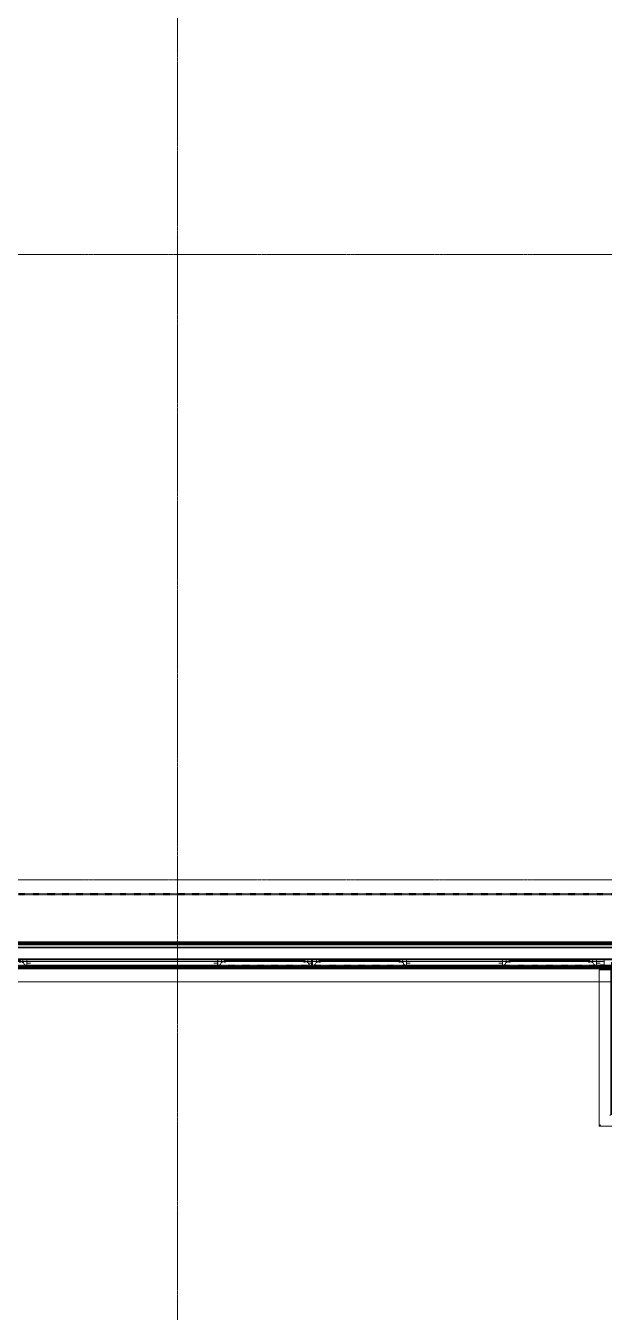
# Model space of a CAD drawing. Header units: inches. Extents: x -4235 to -464, y 9767 to 12269.
# Drawn here: x -2562 to -2328, y 11107 to 11628 of the extents above; entities that cross this region are included whole.
import ezdxf

# ---------------------------------------------------------------- set-up
doc = ezdxf.new("R2010")
doc.units = ezdxf.units.IN
doc.header["$MEASUREMENT"] = 0
doc.linetypes.add('Dash 1_16_', pattern=[0.125, 0.0625, -0.0625])
doc.linetypes.add('Grid Line 1_2_', pattern=[0.875, 0.5, -0.125, 0.125, -0.125])
for name, color, linetype, lineweight in [('A-FLOR-1', 192, 'Continuous', 9), ('A-FLOR-HRAL', 11, 'Continuous', 9), ('A-FLOR-PATT-1', 9, 'Continuous', 9), ('A-GLAZ-1', 151, 'Continuous', 9), ('A-GLAZ-2', 151, 'Continuous', 20), ('A-ROOF-1', 10, 'Dash 1_16_', 9), ('A-WALL-1', 113, 'Continuous', 9), ('C-PROP-LINE-1', 91, 'Dash 1_16_', 50), ('S-GRID-1', 1, 'Grid Line 1_2_', 9)]:
    doc.layers.add(name, color=color, linetype=linetype, lineweight=lineweight)

# ---------------------------------------------------------------- blocks, each defined once
blk = doc.blocks.new('Basic Wall _ EXT - FIBER CEMENT - LARGE - ___-2505164-BACKGROUND - ROOF PLAN')
at = {"layer": 'A-WALL-1'}
for p, q in [((-2445.74, 11249.14), (-2561.28, 11249.14)), ((-2561.28, 11249.14), (-2445.74, 11249.14)), ((-2561.28, 11249.11), (-2445.74, 11249.11)), ((-2561.28, 11249.11), (-2445.74, 11249.11)), ((-2368.94, 11249.14), (-2407.71, 11249.14)), ((-2407.71, 11249.14), (-2368.94, 11249.14)), ((-2407.71, 11249.11), (-2368.94, 11249.11)), ((-2407.71, 11249.11), (-2368.94, 11249.11)), ((-2327.73, 11249.14), (-2330.91, 11249.14)), ((-2330.91, 11249.14), (-2327.73, 11249.14)), ((-2330.91, 11249.11), (-2327.73, 11249.11)), ((-2330.91, 11249.11), (-2327.73, 11249.11)), ((-2445.74, 11247.1), (-2561.28, 11247.1)), ((-2561.28, 11247.1), (-2445.74, 11247.1)), ((-2561.28, 11247.07), (-2445.74, 11247.07)), ((-2561.28, 11247.07), (-2445.74, 11247.07)), ((-2368.94, 11247.1), (-2407.71, 11247.1)), ((-2407.71, 11247.1), (-2368.94, 11247.1)), ((-2407.71, 11247.07), (-2368.94, 11247.07)), ((-2407.71, 11247.07), (-2368.94, 11247.07)), ((-2329.4, 11247.1), (-2330.91, 11247.1)), ((-2330.91, 11247.1), (-2329.4, 11247.1)), ((-2330.91, 11247.07), (-2329.4, 11247.07)), ((-2330.91, 11247.07), (-2329.4, 11247.07))]:
    blk.add_line(p, q, dxfattribs=at)
blk = doc.blocks.new('Basic Wall _ EXT - FIBER CEMENT - LARGE - ___-2162457-BACKGROUND - ROOF PLAN')
at = {"layer": 'A-WALL-1'}
for p, q in [((-2327.73, 11249.14), (-2755.15, 11249.14)), ((-2755.15, 11249.14), (-2327.73, 11249.14)), ((-2755.15, 11249.11), (-2327.73, 11249.11)), ((-2755.15, 11249.11), (-2327.73, 11249.11)), ((-2758.02, 11246.52), (-2324.85, 11246.52)), ((-2758.02, 11246.51), (-2324.85, 11246.51)), ((-2758.02, 11246.51), (-2324.85, 11246.51)), ((-2758.02, 11246.5), (-2324.85, 11246.5)), ((-2758.02, 11246.48), (-2324.85, 11246.48)), ((-2758.02, 11246.48), (-2324.85, 11246.48)), ((-2758.02, 11246.18), (-2324.85, 11246.18))]:
    blk.add_line(p, q, dxfattribs=at)
blk = doc.blocks.new('Basic Wall _ EXT - FIBER CEMENT - SMALL - ___-2145931-BACKGROUND - ROOF PLAN')
at = {"layer": 'A-WALL-1'}
for p, q in [((-3411.03, 11257), (-2077.53, 11257)), ((-3410.92, 11256.89), (-2077.42, 11256.89)), ((-3410.8, 11256.76), (-2077.3, 11256.76)), ((-3410.73, 11256.69), (-2077.23, 11256.69)), ((-2077.02, 11256.49), (-3410.52, 11256.49)), ((-2076.87, 11256.34), (-3410.37, 11256.34)), ((-3410.36, 11256.33), (-2076.86, 11256.33)), ((-3410.33, 11256.29), (-2076.83, 11256.29)), ((-3410.3, 11256.27), (-2076.8, 11256.27)), ((-3410.3, 11256.26), (-2076.8, 11256.26)), ((-3410.29, 11256.26), (-2076.79, 11256.26)), ((-3410.23, 11256.2), (-2076.73, 11256.2)), ((-3410.22, 11256.19), (-2076.72, 11256.19)), ((-3410.17, 11256.14), (-2076.67, 11256.14)), ((-2076.32, 11255.79), (-3409.82, 11255.79)), ((-3409.82, 11255.79), (-2076.32, 11255.79)), ((-2075.45, 11254.92), (-3408.95, 11254.92)), ((-3408.95, 11254.92), (-2075.45, 11254.92)), ((-3408.75, 11254.71), (-2075.25, 11254.71)), ((-3408.75, 11254.71), (-2075.25, 11254.71)), ((-3408.67, 11254.64), (-2075.17, 11254.64)), ((-3408.67, 11254.64), (-2075.17, 11254.64)), ((-3403.85, 11249.81), (-2070.35, 11249.81)), ((-3403.84, 11249.81), (-2070.35, 11249.81)), ((-3401.42, 11247.39), (-2067.92, 11247.39)), ((-3401.42, 11247.39), (-2067.92, 11247.39)), ((-3401.34, 11247.31), (-2067.84, 11247.31)), ((-3400.96, 11246.93), (-2067.46, 11246.93)), ((-3400.89, 11246.86), (-2067.39, 11246.86)), ((-2061.44, 11240.9), (-3394.94, 11240.9)), ((-3394.94, 11240.9), (-2061.44, 11240.9)), ((-3394.86, 11240.83), (-2061.36, 11240.83)), ((-3394.86, 11240.83), (-2061.36, 11240.83))]:
    blk.add_line(p, q, dxfattribs=at)
blk = doc.blocks.new('Window-Double_Hung-Andersen-400_Series-Tilt_Wash - DOUBLE HUNG - COTTAGE - 3RD FLOOR-V68-BACKGROUND - ROOF PLAN')
at = {"layer": 'A-GLAZ-1'}
for p, q in [((-16.29, 2.5), (-15.7, 2.5)), ((-16.29, 2.12), (-15.7, 2.12)), ((-15.82, 2.5), (-15.82, 2.12)), ((-15.7, 2.62), (15.7, 2.62)), ((-15.7, 2.5), (15.7, 2.5)), ((-15.7, 2.12), (15.7, 2.12)), ((-15.7, 2), (15.7, 2)), ((16.29, 2.5), (15.7, 2.5)), ((16.29, 2.12), (15.7, 2.12)), ((15.82, 2.5), (15.82, 2.12))]:
    blk.add_line(p, q, dxfattribs=at)
at = {"layer": 'A-GLAZ-2'}
for p, q in [((-19.01, 3.44), (-20.51, 3.44)), ((19.01, 4.81), (-19.01, 4.81)), ((-19.01, 4.81), (-19.01, 4.56)), ((-19.01, 4.11), (-19.01, 3)), ((-19.01, 2.84), (-19.01, 2.72)), ((-19.01, 2.69), (-19.01, 2.01)), ((-19.01, 2.01), (-19.01, 1.69)), ((-18.2, 4.81), (-18.2, 4.56)), ((-18.2, 4.11), (-18.2, 4)), ((-18.2, 4), (-17.92, 4)), ((-17.92, 4), (-17.61, 3.19)), ((-17.61, 3.19), (-17.14, 3.19)), ((-17.42, 2.75), (-16.57, 2.75)), ((-17.42, 2.69), (-17.42, 2.01)), ((-17.42, 2.01), (-17.42, 1.69)), ((-17.14, 3.19), (-17.14, 3)), ((-17.14, 2.84), (-17.14, 2.75)), ((-15.86, 2.97), (-16.57, 2.97)), ((-16.57, 2.72), (-16.57, 2.84)), ((-16.57, 2.62), (-16.57, 2.69)), ((-15.7, 2.62), (-16.57, 2.62)), ((-16.29, 2.59), (-16.29, 2.01)), ((-15.7, 2), (-16.29, 2)), ((-15.8, 2.84), (-15.74, 2.72)), ((-15.78, 1.69), (-15.7, 2)), ((-15.73, 2.69), (-15.7, 2.62)), ((15.73, 2.69), (15.7, 2.62)), ((15.7, 2.62), (16.57, 2.62)), ((15.7, 2), (16.29, 2)), ((15.76, 1.76), (15.7, 2)), ((15.8, 2.84), (15.74, 2.72)), ((15.78, 1.69), (15.76, 1.75)), ((15.86, 2.97), (16.57, 2.97)), ((16.29, 2.62), (16.29, 2.01)), ((16.57, 2.72), (16.57, 2.84)), ((17.42, 2.75), (16.57, 2.75)), ((16.57, 2.62), (16.57, 2.69)), ((17.14, 3.19), (17.14, 3)), ((17.61, 3.19), (17.14, 3.19)), ((17.14, 2.84), (17.14, 2.75)), ((17.42, 2.69), (17.42, 2.01)), ((17.42, 2.01), (17.42, 1.78)), ((17.42, 1.77), (17.42, 1.69)), ((17.92, 4), (17.61, 3.19)), ((18.2, 4), (17.92, 4)), ((18.2, 4.81), (18.2, 4.56)), ((18.2, 4.11), (18.2, 4)), ((19.01, 4.56), (19.01, 4.81)), ((19.01, 3), (19.01, 4.11)), ((19.01, 3.44), (20.51, 3.44)), ((19.01, 2.72), (19.01, 2.84)), ((19.01, 2.01), (19.01, 2.69)), ((19.01, 1.8), (19.01, 2.01)), ((19.01, 1.69), (19.01, 1.79))]:
    blk.add_line(p, q, dxfattribs=at)
blk = doc.blocks.new('Window-Double_Hung-Andersen-400_Series-Tilt_Wash - DOUBLE HUNG - COTTAGE - 3RD FLOOR-V131-BACKGROUND - ROOF PLAN')
at = {"layer": 'A-GLAZ-1'}
for p, q in [((-16.29, 2.5), (-15.7, 2.5)), ((-16.29, 2.12), (-15.7, 2.12)), ((-15.82, 2.5), (-15.82, 2.12)), ((-15.7, 2.62), (15.7, 2.62)), ((-15.7, 2.5), (15.7, 2.5)), ((-15.7, 2.12), (15.7, 2.12)), ((-15.7, 2), (15.7, 2)), ((16.29, 2.5), (15.7, 2.5)), ((16.29, 2.12), (15.7, 2.12)), ((15.82, 2.5), (15.82, 2.12))]:
    blk.add_line(p, q, dxfattribs=at)
at = {"layer": 'A-GLAZ-2'}
for p, q in [((-19.01, 3.44), (-20.51, 3.44)), ((19.01, 4.81), (-19.01, 4.81)), ((-19.01, 4.81), (-19.01, 4.56)), ((-19.01, 4.28), (-19.01, 4.24)), ((-19.01, 4.22), (-19.01, 4.17)), ((-19.01, 4.11), (-19.01, 3)), ((-19.01, 2.84), (-19.01, 2.72)), ((-19.01, 2.69), (-19.01, 2.01)), ((-19.01, 2.01), (-19.01, 1.69)), ((-18.2, 4.81), (-18.2, 4.56)), ((-18.2, 4.28), (-18.2, 4.24)), ((-18.2, 4.22), (-18.2, 4.17)), ((-18.2, 4.11), (-18.2, 4)), ((-18.2, 4), (-17.92, 4)), ((-17.92, 4), (-17.61, 3.19)), ((-17.61, 3.19), (-17.14, 3.19)), ((-17.42, 2.75), (-16.57, 2.75)), ((-17.42, 2.69), (-17.42, 2.01)), ((-17.42, 2.01), (-17.42, 1.69)), ((-17.14, 3.19), (-17.14, 3)), ((-17.14, 2.84), (-17.14, 2.75)), ((-15.86, 2.97), (-16.57, 2.97)), ((-16.57, 2.72), (-16.57, 2.84)), ((-16.57, 2.62), (-16.57, 2.69)), ((-15.7, 2.62), (-16.57, 2.62)), ((-16.29, 2.62), (-16.29, 2.01)), ((-15.7, 2), (-16.29, 2)), ((-15.8, 2.84), (-15.74, 2.72)), ((-15.78, 1.69), (-15.7, 2)), ((-15.73, 2.69), (-15.7, 2.62)), ((15.73, 2.69), (15.7, 2.62)), ((15.7, 2.62), (16.57, 2.62)), ((15.7, 2), (16.29, 2)), ((15.78, 1.69), (15.7, 2)), ((15.8, 2.84), (15.74, 2.72)), ((15.86, 2.97), (16.57, 2.97)), ((16.29, 2.62), (16.29, 2.01)), ((16.57, 2.72), (16.57, 2.84)), ((17.42, 2.75), (16.57, 2.75)), ((16.57, 2.62), (16.57, 2.69)), ((17.14, 3.19), (17.14, 3)), ((17.61, 3.19), (17.14, 3.19)), ((17.14, 2.84), (17.14, 2.75)), ((17.42, 2.69), (17.42, 2.01)), ((17.42, 2.01), (17.42, 1.69)), ((17.92, 4), (17.61, 3.19)), ((18.2, 4), (17.92, 4)), ((18.2, 4.81), (18.2, 4.56)), ((18.2, 4.34), (18.2, 4.3)), ((18.2, 4.28), (18.2, 4.24)), ((18.2, 4.11), (18.2, 4)), ((19.01, 4.56), (19.01, 4.81)), ((19.01, 4.3), (19.01, 4.34)), ((19.01, 4.24), (19.01, 4.28)), ((19.01, 3), (19.01, 4.11)), ((19.01, 3.44), (20.51, 3.44)), ((19.01, 2.72), (19.01, 2.84)), ((19.01, 2.01), (19.01, 2.69)), ((19.01, 1.69), (19.01, 2.01))]:
    blk.add_line(p, q, dxfattribs=at)
blk = doc.blocks.new('Window-Double_Hung-Andersen-400_Series-Tilt_Wash - DOUBLE HUNG - REVERSE COTTAGE - 2ND FLOOR-V132-BACKGROUND - ROOF PLAN')
at = {"layer": 'A-GLAZ-1'}
for p, q in [((-16.29, -2.13), (-15.7, -2.13)), ((-16.29, -2.5), (-15.7, -2.5)), ((-15.82, -2.5), (-15.82, -2.13)), ((-15.7, -2), (15.7, -2)), ((-15.7, -2.13), (15.7, -2.13)), ((-15.7, -2.5), (15.7, -2.5)), ((-15.7, -2.63), (15.7, -2.63)), ((16.29, -2.13), (15.7, -2.13)), ((16.29, -2.5), (15.7, -2.5)), ((15.82, -2.5), (15.82, -2.13))]:
    blk.add_line(p, q, dxfattribs=at)
at = {"layer": 'A-GLAZ-2'}
for p, q in [((-19.01, -3.44), (-20.51, -3.44)), ((-19.01, -2.01), (-19.01, -1.69)), ((-19.01, -2.69), (-19.01, -2.01)), ((-19.01, -2.84), (-19.01, -2.72)), ((-19.01, -4.11), (-19.01, -3)), ((-19.01, -4.76), (-19.01, -4.56)), ((-19.01, -4.81), (-19.01, -4.76)), ((19.01, -4.81), (-19.01, -4.81)), ((-18.2, -4), (-17.92, -4)), ((-18.2, -4.11), (-18.2, -4)), ((-18.2, -4.76), (-18.2, -4.56)), ((-18.2, -4.81), (-18.2, -4.76)), ((-17.92, -4), (-17.61, -3.19)), ((-17.61, -3.19), (-17.14, -3.19)), ((-17.42, -2.01), (-17.42, -1.69)), ((-17.42, -2.69), (-17.42, -2.01)), ((-17.42, -2.75), (-16.57, -2.75)), ((-17.14, -2.84), (-17.14, -2.75)), ((-17.14, -3.19), (-17.14, -3)), ((-16.57, -2.63), (-16.57, -2.69)), ((-15.7, -2.63), (-16.57, -2.63)), ((-16.57, -2.72), (-16.57, -2.84)), ((-15.86, -2.97), (-16.57, -2.97)), ((-15.7, -2), (-16.29, -2)), ((-16.29, -2.63), (-16.29, -2.01)), ((-15.8, -2.84), (-15.74, -2.72)), ((-15.78, -1.69), (-15.7, -2)), ((-15.73, -2.69), (-15.7, -2.63)), ((15.78, -1.69), (15.7, -2)), ((15.7, -2), (16.29, -2)), ((15.73, -2.69), (15.7, -2.63)), ((15.7, -2.63), (16.57, -2.63)), ((15.8, -2.84), (15.74, -2.72)), ((15.86, -2.97), (16.57, -2.97)), ((16.29, -2.63), (16.29, -2.01)), ((16.57, -2.63), (16.57, -2.69)), ((16.57, -2.72), (16.57, -2.84)), ((17.42, -2.75), (16.57, -2.75)), ((17.14, -2.84), (17.14, -2.75)), ((17.14, -3.19), (17.14, -3)), ((17.61, -3.19), (17.14, -3.19)), ((17.42, -2.01), (17.42, -1.69)), ((17.42, -2.69), (17.42, -2.01)), ((17.92, -4), (17.61, -3.19)), ((18.2, -4), (17.92, -4)), ((18.2, -4.11), (18.2, -4)), ((18.2, -4.34), (18.2, -4.3)), ((18.2, -4.76), (18.2, -4.56)), ((18.2, -4.81), (18.2, -4.76)), ((19.01, -1.69), (19.01, -2.01)), ((19.01, -2.01), (19.01, -2.69)), ((19.01, -2.72), (19.01, -2.84)), ((19.01, -3), (19.01, -4.11)), ((19.01, -3.44), (19.39, -3.44)), ((19.01, -4.24), (19.01, -4.28)), ((19.01, -4.3), (19.01, -4.34)), ((19.01, -4.56), (19.01, -4.76)), ((19.01, -4.76), (19.01, -4.81))]:
    blk.add_line(p, q, dxfattribs=at)
blk = doc.blocks.new('Window-Double_Hung-Andersen-400_Series-Tilt_Wash - DOUBLE HUNG - COTTAGE - 3RD FLOOR-V139-BACKGROUND - ROOF PLAN')
at = {"layer": 'A-GLAZ-1'}
for p, q in [((-16.29, -2.13), (-15.7, -2.13)), ((-16.29, -2.5), (-15.7, -2.5)), ((-15.82, -2.5), (-15.82, -2.13)), ((-15.7, -2), (15.7, -2)), ((-15.7, -2.13), (15.7, -2.13)), ((-15.7, -2.5), (15.7, -2.5)), ((-15.7, -2.63), (15.7, -2.63)), ((16.29, -2.13), (15.7, -2.13)), ((16.29, -2.5), (15.7, -2.5)), ((15.82, -2.5), (15.82, -2.13))]:
    blk.add_line(p, q, dxfattribs=at)
at = {"layer": 'A-GLAZ-2'}
for p, q in [((-19.01, -3.44), (-20.51, -3.44)), ((-19.01, -2.01), (-19.01, -1.69)), ((-19.01, -2.69), (-19.01, -2.01)), ((-19.01, -2.84), (-19.01, -2.72)), ((-19.01, -2.9), (-19.01, -2.85)), ((-19.01, -4.11), (-19.01, -3)), ((-19.01, -4.22), (-19.01, -4.17)), ((-19.01, -4.28), (-19.01, -4.23)), ((-19.01, -4.4), (-19.01, -4.36)), ((-19.01, -4.81), (-19.01, -4.56)), ((19.01, -4.81), (-19.01, -4.81)), ((-18.2, -4), (-17.92, -4)), ((-18.2, -4.11), (-18.2, -4)), ((-18.2, -4.22), (-18.2, -4.17)), ((-18.2, -4.28), (-18.2, -4.23)), ((-18.2, -4.4), (-18.2, -4.36)), ((-18.2, -4.81), (-18.2, -4.56)), ((-17.92, -4), (-17.61, -3.19)), ((-17.61, -3.19), (-17.14, -3.19)), ((-17.42, -2.01), (-17.42, -1.69)), ((-17.42, -2.69), (-17.42, -2.01)), ((-17.42, -2.75), (-16.57, -2.75)), ((-17.14, -2.84), (-17.14, -2.75)), ((-17.14, -2.9), (-17.14, -2.85)), ((-17.14, -3.19), (-17.14, -3)), ((-16.57, -2.63), (-16.57, -2.69)), ((-15.7, -2.63), (-16.57, -2.63)), ((-16.57, -2.72), (-16.57, -2.84)), ((-16.57, -2.85), (-16.57, -2.9)), ((-15.86, -2.97), (-16.57, -2.97)), ((-15.7, -2), (-16.29, -2)), ((-16.29, -2.63), (-16.29, -2.01)), ((-15.82, -2.9), (-15.8, -2.85)), ((-15.8, -2.84), (-15.74, -2.72)), ((-15.78, -1.69), (-15.7, -2)), ((-15.73, -2.69), (-15.7, -2.63)), ((15.78, -1.69), (15.7, -2)), ((15.7, -2), (16.29, -2)), ((15.73, -2.69), (15.7, -2.63)), ((15.7, -2.63), (16.57, -2.63)), ((15.8, -2.84), (15.74, -2.72)), ((15.82, -2.9), (15.8, -2.85)), ((15.85, -2.95), (15.83, -2.91)), ((15.86, -2.97), (16.57, -2.97)), ((16.29, -2.63), (16.29, -2.01)), ((16.57, -2.63), (16.57, -2.69)), ((16.57, -2.72), (16.57, -2.84)), ((17.42, -2.75), (16.57, -2.75)), ((16.57, -2.85), (16.57, -2.9)), ((16.57, -2.91), (16.57, -2.95)), ((17.14, -2.84), (17.14, -2.75)), ((17.14, -2.9), (17.14, -2.85)), ((17.14, -2.95), (17.14, -2.91)), ((17.14, -3.19), (17.14, -3)), ((17.61, -3.19), (17.14, -3.19)), ((17.42, -2.01), (17.42, -1.69)), ((17.42, -2.69), (17.42, -2.01)), ((17.92, -4), (17.61, -3.19)), ((18.2, -4), (17.92, -4)), ((18.2, -4.11), (18.2, -4)), ((18.2, -4.22), (18.2, -4.17)), ((18.2, -4.28), (18.2, -4.23)), ((18.2, -4.4), (18.2, -4.36)), ((18.2, -4.81), (18.2, -4.56)), ((19.01, -1.69), (19.01, -2.01)), ((19.01, -2.01), (19.01, -2.69)), ((19.01, -2.72), (19.01, -2.84)), ((19.01, -2.85), (19.01, -2.9)), ((19.01, -2.91), (19.01, -2.95)), ((19.01, -3), (19.01, -4.11)), ((19.01, -3.44), (20.51, -3.44)), ((19.01, -4.17), (19.01, -4.22)), ((19.01, -4.23), (19.01, -4.28)), ((19.01, -4.36), (19.01, -4.4)), ((19.01, -4.56), (19.01, -4.81))]:
    blk.add_line(p, q, dxfattribs=at)
blk = doc.blocks.new('Railing - Baluster_01-V163-BACKGROUND - ROOF PLAN')
at = {"layer": 'A-FLOR-HRAL'}
for p, q in [((-0.59, 1.18), (0.59, 1.18)), ((-0.59, 0.59), (-0.59, 1)), ((0.59, 1), (0.59, 0.59))]:
    blk.add_line(p, q, dxfattribs=at)
blk = doc.blocks.new('Railing - Railing-2700298-BACKGROUND - ROOF PLAN')
at = {"layer": 'A-FLOR-HRAL'}
for p, q in [((-2329.76, 11245.78), (-2329.76, 11240.9)), ((-2329.76, 11245.78), (-2329.29, 11245.78)), ((-2329.29, 11245.78), (-2325.51, 11245.78)), ((-2325.51, 11245.78), (-2325.04, 11245.78)), ((-2325.04, 11240.9), (-2325.04, 11245.78)), ((-2220.44, 11245.78), (-2220.44, 11240.9)), ((-2220.44, 11245.78), (-2219.96, 11245.78)), ((-2219.96, 11245.78), (-2216.18, 11245.78)), ((-2216.18, 11245.78), (-2215.71, 11245.78)), ((-2215.71, 11240.9), (-2215.71, 11245.78)), ((-2329.76, 11240.9), (-2329.76, 11240.83)), ((-2329.76, 11240.83), (-2329.76, 11182.53)), ((-2325.04, 11240.83), (-2325.04, 11240.9)), ((-2325.04, 11187.25), (-2325.04, 11240.83)), ((-2220.44, 11240.9), (-2220.44, 11240.83)), ((-2220.44, 11240.83), (-2220.44, 11187.25)), ((-2215.71, 11240.83), (-2215.71, 11240.9)), ((-2215.71, 11182.53), (-2215.71, 11240.83)), ((-2220.44, 11187.25), (-2325.04, 11187.25)), ((-2329.76, 11182.53), (-2215.71, 11182.53))]:
    blk.add_line(p, q, dxfattribs=at)
for points, knots in [([(-2325.51, 11186.78), (-2325.47, 11186.82), (-2325.41, 11186.88), (-2325.33, 11186.96), (-2325.28, 11187.01), (-2325.25, 11187.04), (-2325.21, 11187.08), (-2325.18, 11187.11), (-2325.15, 11187.13), (-2325.13, 11187.16), (-2325.1, 11187.19), (-2325.07, 11187.22), (-2325.04, 11187.24), (-2325.04, 11187.25), (-2325.04, 11187.25)], [0, 0, 0, 0, 0.166667, 0.25, 0.333333, 0.375, 0.416667, 0.5, 0.541667, 0.583333, 0.666667, 0.75, 0.833333, 1, 1, 1, 1]), ([(-2219.96, 11186.78), (-2220.01, 11186.82), (-2220.07, 11186.88), (-2220.14, 11186.96), (-2220.19, 11187.01), (-2220.23, 11187.04), (-2220.26, 11187.08), (-2220.29, 11187.11), (-2220.32, 11187.13), (-2220.34, 11187.16), (-2220.37, 11187.19), (-2220.4, 11187.22), (-2220.43, 11187.24), (-2220.44, 11187.25), (-2220.44, 11187.25)], [0, 0, 0, 0, 0.166667, 0.25, 0.333333, 0.375, 0.416667, 0.5, 0.541667, 0.583333, 0.666667, 0.75, 0.833333, 1, 1, 1, 1]), ([(-2329.76, 11182.53), (-2329.76, 11182.53), (-2329.75, 11182.54), (-2329.73, 11182.56), (-2329.7, 11182.59), (-2329.67, 11182.62), (-2329.64, 11182.64), (-2329.62, 11182.67), (-2329.58, 11182.71), (-2329.53, 11182.75), (-2329.5, 11182.79), (-2329.46, 11182.83), (-2329.39, 11182.9), (-2329.33, 11182.96), (-2329.29, 11183)], [0, 0, 0, 0, 0.166667, 0.25, 0.333333, 0.416667, 0.458333, 0.5, 0.583333, 0.666667, 0.708333, 0.75, 0.833333, 1, 1, 1, 1]), ([(-2215.71, 11182.53), (-2215.71, 11182.53), (-2215.72, 11182.54), (-2215.75, 11182.56), (-2215.77, 11182.59), (-2215.8, 11182.62), (-2215.83, 11182.64), (-2215.86, 11182.67), (-2215.9, 11182.71), (-2215.94, 11182.75), (-2215.97, 11182.79), (-2216.01, 11182.83), (-2216.08, 11182.9), (-2216.14, 11182.96), (-2216.18, 11183)], [0, 0, 0, 0, 0.166667, 0.25, 0.333333, 0.416667, 0.458333, 0.5, 0.583333, 0.666667, 0.708333, 0.75, 0.833333, 1, 1, 1, 1])]:
    blk.add_open_spline(points, degree=3, knots=knots, dxfattribs=at)
blk.add_blockref('Railing - Baluster_01-V163-BACKGROUND - ROOF PLAN', (-2327.4, 11245.19))
blk = doc.blocks.new('Walls 95 - Walls 1-2573264-BACKGROUND - ROOF PLAN')
at = {"layer": 'A-WALL-1'}
for p, q in [((-2327.73, 11250.08), (-2327.73, 11249.81)), ((-2327.73, 11250.08), (-2321.23, 11250.08)), ((-2321.23, 11250.08), (-2327.73, 11250.08)), ((-2327.73, 11249.81), (-2327.73, 11248.99)), ((-2327.73, 11248.98), (-2327.73, 11248.93)), ((-2321.23, 11249.81), (-2321.23, 11250.08)), ((-2321.23, 11248.99), (-2321.23, 11249.81)), ((-2321.23, 11248.93), (-2321.23, 11248.98)), ((-2327.73, 11248.92), (-2327.73, 11248.87)), ((-2327.73, 11248.82), (-2327.73, 11247.72)), ((-2327.73, 11247.66), (-2327.73, 11247.61)), ((-2327.73, 11247.6), (-2327.73, 11247.54)), ((-2327.73, 11247.53), (-2327.73, 11247.48)), ((-2327.73, 11247.47), (-2327.73, 11247.42)), ((-2327.73, 11247.27), (-2327.73, 11247.15)), ((-2327.73, 11247.15), (-2327.29, 11247.15)), ((-2321.23, 11247.15), (-2327.73, 11247.15)), ((-2327.29, 11247.15), (-2326.78, 11247.15)), ((-2326.78, 11247.15), (-2326.1, 11247.15)), ((-2326.1, 11247.15), (-2324.86, 11247.15)), ((-2324.85, 11248.46), (-2324.85, 11247.72)), ((-2324.85, 11247.66), (-2324.85, 11247.61)), ((-2324.85, 11247.6), (-2324.85, 11247.54)), ((-2324.85, 11247.53), (-2324.85, 11247.48)), ((-2324.85, 11247.47), (-2324.85, 11247.42)), ((-2324.85, 11247.27), (-2324.85, 11247.15)), ((-2324.85, 11247.15), (-2324.85, 11246.86)), ((-2324.85, 11246.86), (-2324.85, 11240.9)), ((-2324.8, 11247.15), (-2324.75, 11247.15)), ((-2324.74, 11247.15), (-2324.67, 11247.15)), ((-2324.67, 11247.15), (-2324.58, 11247.15)), ((-2324.57, 11247.15), (-2324.48, 11247.15)), ((-2324.48, 11247.15), (-2324.38, 11247.15)), ((-2324.38, 11247.15), (-2324.29, 11247.15)), ((-2324.29, 11247.15), (-2324.21, 11247.15)), ((-2324.21, 11247.15), (-2324.15, 11247.15)), ((-2324.1, 11247.72), (-2324.1, 11248.46)), ((-2324.1, 11247.61), (-2324.1, 11247.66)), ((-2324.1, 11247.54), (-2324.1, 11247.6)), ((-2324.1, 11247.48), (-2324.1, 11247.53)), ((-2324.1, 11247.42), (-2324.1, 11247.47)), ((-2324.1, 11247.15), (-2324.1, 11247.27)), ((-2324.1, 11246.86), (-2324.1, 11247.15)), ((-2324.1, 11247.15), (-2323.64, 11247.15)), ((-2324.1, 11240.9), (-2324.1, 11246.86)), ((-2323.64, 11247.15), (-2322.85, 11247.15)), ((-2322.85, 11247.15), (-2321.34, 11247.15)), ((-2321.34, 11247.15), (-2321.23, 11247.15)), ((-2321.23, 11248.87), (-2321.23, 11248.92)), ((-2321.23, 11247.72), (-2321.23, 11248.82)), ((-2321.23, 11247.61), (-2321.23, 11247.66)), ((-2321.23, 11247.54), (-2321.23, 11247.6)), ((-2321.23, 11247.48), (-2321.23, 11247.53)), ((-2321.23, 11247.42), (-2321.23, 11247.47)), ((-2321.23, 11247.15), (-2321.23, 11247.27)), ((-2324.85, 11240.9), (-2324.85, 11240.83)), ((-2324.85, 11240.83), (-2324.85, 11187.25)), ((-2324.1, 11240.83), (-2324.1, 11240.9)), ((-2324.1, 11187.25), (-2324.1, 11240.83))]:
    blk.add_line(p, q, dxfattribs=at)
for start_param, end_param in [(2.879793, 3.141593), (3.141593, 3.403392), (2.356194, 2.879793), (3.403392, 3.58447), (3.665191, 3.926991), (1.832596, 2.356194), (3.926991, 4.18879), (4.18879, 4.45059), (1.308997, 1.832596), (4.45059, 4.712389), (4.712389, 4.974188), (1.047198, 1.308997), (4.974188, 5.235988), (0.785398, 1.047198), (5.235988, 5.497787), (0.523599, 0.785398), (5.497787, 5.759587), (0.261799, 0.523599), (5.759587, 6.021386), (0, 0.261799), (6.021386, 6.283185)]:
    blk.add_ellipse((-2324.48, 11248.46), major_axis=(0.375, 0), ratio=0.86769, start_param=start_param, end_param=end_param, dxfattribs=at)
blk = doc.blocks.new('Family - ___-2835860-BACKGROUND - ROOF PLAN')
at = {"layer": 'C-PROP-LINE-1'}
blk.add_line((-2067.92, 11247.39), (-3401.42, 11247.39), dxfattribs=at)
blk = doc.blocks.new('Family - ___-2835903-BACKGROUND - ROOF PLAN')
at = {"layer": 'C-PROP-LINE-1'}
blk.add_line((-2096.82, 11276.29), (-3400.92, 11276.29), dxfattribs=at)
blk = doc.blocks.new('Family - ___-2835932-BACKGROUND - ROOF PLAN')
at = {"layer": 'C-PROP-LINE-1'}
blk.add_line((-2067.92, 11247.39), (-3401.42, 11247.39), dxfattribs=at)

msp = doc.modelspace()

# ---------------------------------------------------------------- hatches: boundary and pattern name
at = {"layer": 'A-FLOR-PATT-1'}
h = msp.add_hatch(dxfattribs=at)
h.set_pattern_fill('FP_39', color=256, style=0, pattern_type=2)
h.set_pattern_definition([(90, (-1554.201, 12289.889), (-4, 2e-16), []), (180, (-1554.201, 12289.889), (-8, -8), [4, -28]), (180, (-1558.201, 12305.889), (-8, -8), [4, -28])])
h.paths.add_polyline_path([(-2324.85, 11187.25), (-2220.44, 11187.25), (-2220.42, 11245.78), (-2216.07, 11245.78), (-2216.07, 11247.01), (-2253.74, 11247.01), (-2253.74, 11247.78), (-2329.4, 11247.78), (-2329.4, 11245.78), (-2327.99, 11245.78), (-2327.99, 11246.37), (-2326.81, 11246.33), (-2326.81, 11245.78), (-2325.04, 11245.78), (-2325, 11187.25)], flags=0)

# ---------------------------------------------------------------- linework, layer by layer
at = {"layer": 'A-FLOR-1'}
for p, q in [((-2327.64, 11247.78), (-2329.4, 11247.78)), ((-2329.4, 11247.78), (-2329.4, 11247.72)), ((-2329.4, 11247.66), (-2329.4, 11247.61)), ((-2329.4, 11247.59), (-2329.4, 11247.54)), ((-2329.4, 11247.47), (-2329.4, 11247.42)), ((-2329.4, 11247.27), (-2329.4, 11246.52)), ((-2329.4, 11246.48), (-2329.4, 11246.35)), ((-2329.4, 11246.19), (-2329.4, 11245.78))]:
    msp.add_line(p, q, dxfattribs=at)
at = {"layer": 'A-ROOF-1'}
msp.add_line((-2076.17, 11250.14), (-3404.17, 11250.14), dxfattribs=at)
at = {"layer": 'A-WALL-1'}
for p, q in [((-3410.3, 11256.26), (-2076.8, 11256.26)), ((-3404.17, 11250.14), (-2070.68, 11250.14)), ((-2561.31, 11249.14), (-2561.31, 11250.14)), ((-2561.31, 11248.99), (-2561.31, 11249.11)), ((-2484.14, 11250.14), (-2484.14, 11249.14)), ((-2484.14, 11249.11), (-2484.14, 11248.99)), ((-2446.11, 11249.14), (-2446.11, 11250.14)), ((-2446.11, 11248.99), (-2446.11, 11249.11)), ((-2445.74, 11250.14), (-2445.74, 11249.14)), ((-2445.74, 11249.11), (-2445.74, 11248.99)), ((-2407.71, 11249.14), (-2407.71, 11250.14)), ((-2407.71, 11248.99), (-2407.71, 11249.11)), ((-2368.94, 11250.14), (-2368.94, 11249.14)), ((-2368.94, 11249.11), (-2368.94, 11248.99)), ((-2368.94, 11248.97), (-2368.94, 11248.93)), ((-2330.91, 11249.14), (-2330.91, 11250.14)), ((-2330.91, 11248.99), (-2330.91, 11249.11)), ((-2330.91, 11248.93), (-2330.91, 11248.98)), ((-3401.42, 11247.39), (-2067.92, 11247.39)), ((-2327.63, 11247.39), (-2755.15, 11247.39)), ((-2561.31, 11247.72), (-2561.31, 11248.82)), ((-2561.28, 11247.64), (-2484.14, 11247.64)), ((-2484.14, 11248.82), (-2484.14, 11247.72)), ((-2446.11, 11247.72), (-2446.11, 11248.82)), ((-2446.11, 11247.64), (-2445.74, 11247.64)), ((-2446.11, 11247.55), (-2446.11, 11247.59)), ((-2446.11, 11247.48), (-2446.11, 11247.53)), ((-2445.74, 11248.82), (-2445.74, 11247.72)), ((-2445.74, 11247.59), (-2445.74, 11247.55)), ((-2445.74, 11247.53), (-2445.74, 11247.48)), ((-2407.71, 11247.72), (-2407.71, 11248.82)), ((-2407.71, 11247.61), (-2407.71, 11247.65)), ((-2407.71, 11247.64), (-2368.94, 11247.64)), ((-2407.71, 11247.54), (-2407.71, 11247.59)), ((-2368.94, 11248.82), (-2368.94, 11247.72)), ((-2368.94, 11247.65), (-2368.94, 11247.61)), ((-2368.94, 11247.59), (-2368.94, 11247.54)), ((-2368.94, 11247.47), (-2368.94, 11247.42)), ((-2330.91, 11248.87), (-2330.91, 11248.92)), ((-2330.91, 11247.72), (-2330.91, 11248.82)), ((-2330.91, 11247.61), (-2330.91, 11247.66)), ((-2330.91, 11247.64), (-2329.4, 11247.64)), ((-2330.91, 11247.54), (-2330.91, 11247.59)), ((-2330.91, 11247.42), (-2330.91, 11247.47))]:
    msp.add_line(p, q, dxfattribs=at)
at = {"layer": 'S-GRID-1'}
for p, q in [((-2500.32, 9836.18), (-2500.32, 12199.22)), ((-464.45, 11535.19), (-4185.7, 11535.19)), ((-464.45, 11282.19), (-4185.7, 11282.19))]:
    msp.add_line(p, q, dxfattribs=at)

# ---------------------------------------------------------------- block references
at = {"layer": 'A-FLOR-HRAL'}
msp.add_blockref('Railing - Railing-2700298-BACKGROUND - ROOF PLAN', (0, 0), dxfattribs=at)
at = {"layer": 'A-GLAZ-1', "rotation": 180}
for name, p in [('Window-Double_Hung-Andersen-400_Series-Tilt_Wash - DOUBLE HUNG - COTTAGE - 3RD FLOOR-V68-BACKGROUND - ROOF PLAN', (-2580.32, 11251.83)), ('Window-Double_Hung-Andersen-400_Series-Tilt_Wash - DOUBLE HUNG - COTTAGE - 3RD FLOOR-V131-BACKGROUND - ROOF PLAN', (-2426.72, 11251.83))]:
    msp.add_blockref(name, p, dxfattribs=at)
at = {"layer": 'A-GLAZ-1'}
for name, p in [('Window-Double_Hung-Andersen-400_Series-Tilt_Wash - DOUBLE HUNG - REVERSE COTTAGE - 2ND FLOOR-V132-BACKGROUND - ROOF PLAN', (-2465.12, 11251.83)), ('Window-Double_Hung-Andersen-400_Series-Tilt_Wash - DOUBLE HUNG - COTTAGE - 3RD FLOOR-V139-BACKGROUND - ROOF PLAN', (-2349.92, 11251.83))]:
    msp.add_blockref(name, p, dxfattribs=at)
at = {"layer": 'A-WALL-1'}
for name in ['Basic Wall _ EXT - FIBER CEMENT - SMALL - ___-2145931-BACKGROUND - ROOF PLAN', 'Basic Wall _ EXT - FIBER CEMENT - LARGE - ___-2505164-BACKGROUND - ROOF PLAN', 'Basic Wall _ EXT - FIBER CEMENT - LARGE - ___-2162457-BACKGROUND - ROOF PLAN', 'Walls 95 - Walls 1-2573264-BACKGROUND - ROOF PLAN']:
    msp.add_blockref(name, (0, 0), dxfattribs=at)
at = {"layer": 'C-PROP-LINE-1'}
for name in ['Family - ___-2835860-BACKGROUND - ROOF PLAN', 'Family - ___-2835932-BACKGROUND - ROOF PLAN', 'Family - ___-2835903-BACKGROUND - ROOF PLAN']:
    msp.add_blockref(name, (0, 0), dxfattribs=at)

doc.saveas('drawing.dxf')
